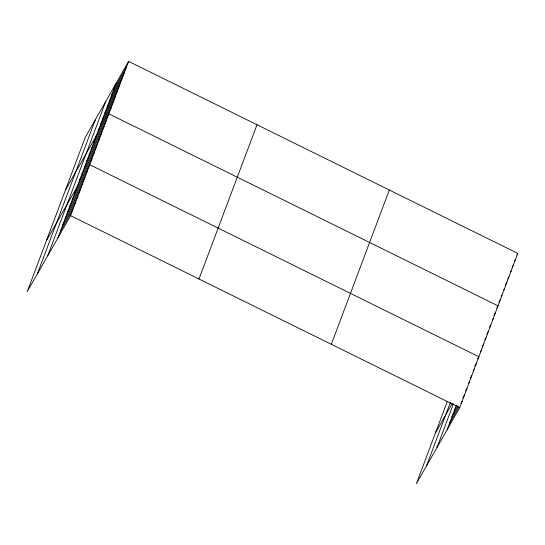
<?xml version="1.0" encoding="UTF-8"?>
<svg xmlns="http://www.w3.org/2000/svg" width="545" height="545" viewBox="0 0 545 545"><rect width="100%" height="100%" fill="white"/><g stroke="black" fill="none" stroke-linecap="round" stroke-linejoin="round"><path stroke-width="0.82" d="M37.38 273.856L95.395 119.593M47.817 255.564L105.832 101.302M57.94 237.804L115.962 83.542M128.6 61.387L85.265 137.354L27.25 291.616L70.584 215.65L128.6 61.387L517.75 253.384L459.735 407.646L416.4 483.613L447.213 401.685M199 279.006L257.015 124.744M331.312 344.283L389.328 190.028M426.531 465.859L450.463 402.224M436.967 447.561L453.42 403.818M447.098 429.807L456.369 405.146M113.769 89.373L126.406 67.212M111.575 95.198L124.212 73.044M109.382 101.029L122.026 78.868M107.195 106.854L119.832 84.693M105.001 112.679L117.638 90.525M102.807 118.51L115.445 96.349M100.621 124.335L113.258 102.181M98.427 130.166L111.064 108.005M65.543 189.803L108.871 113.837L498.021 305.834L496.761 308.048M93.842 142.354L106.479 120.2M91.444 148.717L104.088 126.563M89.053 155.08L101.69 132.925M86.662 161.443L99.299 139.288M84.271 167.805L96.908 145.651M81.873 174.168L94.51 152.014M79.481 180.531L92.119 158.377M46.393 240.706L89.727 164.74L478.878 356.743L477.618 358.957M74.692 193.264L87.336 171.103M72.301 199.627L84.938 177.466M69.91 205.99L82.547 183.828M67.519 212.352L80.156 190.191M65.121 218.715L77.758 196.554M62.73 225.078L75.367 202.917M60.338 231.441L72.976 209.28M516.905 254.862L517.75 253.384M514.718 260.694L515.556 259.216M512.102 267.254L513.37 265.04M510.331 272.343L511.176 270.872M507.722 278.911L508.982 276.697M505.528 284.742L506.789 282.521M503.757 289.831L504.602 288.353M501.141 296.398L501.986 294.92M498.954 302.223L500.215 300.009M493.947 315.153L495.63 312.196M492.394 320.038L493.239 318.559M489.58 327.143L490.847 324.922M486.767 334.242L488.449 331.285M484.791 339.869L486.058 337.648M481.978 346.967L483.667 344.018M480.431 351.852L481.269 350.381M435.55 432.71L452.248 403.429M474.797 366.056L476.487 363.106M473.251 370.947L474.096 369.469M470.437 378.046L471.697 375.832M468.462 383.673L469.306 382.195M454.271 410.712L457.221 405.541M465.648 390.772L466.915 388.558M451.88 417.075L458.202 405.998M462.834 397.877L464.517 394.921M449.489 423.445L458.754 407.19M460.866 403.498L462.126 401.284M70.584 215.65L459.735 407.646"/></g></svg>
